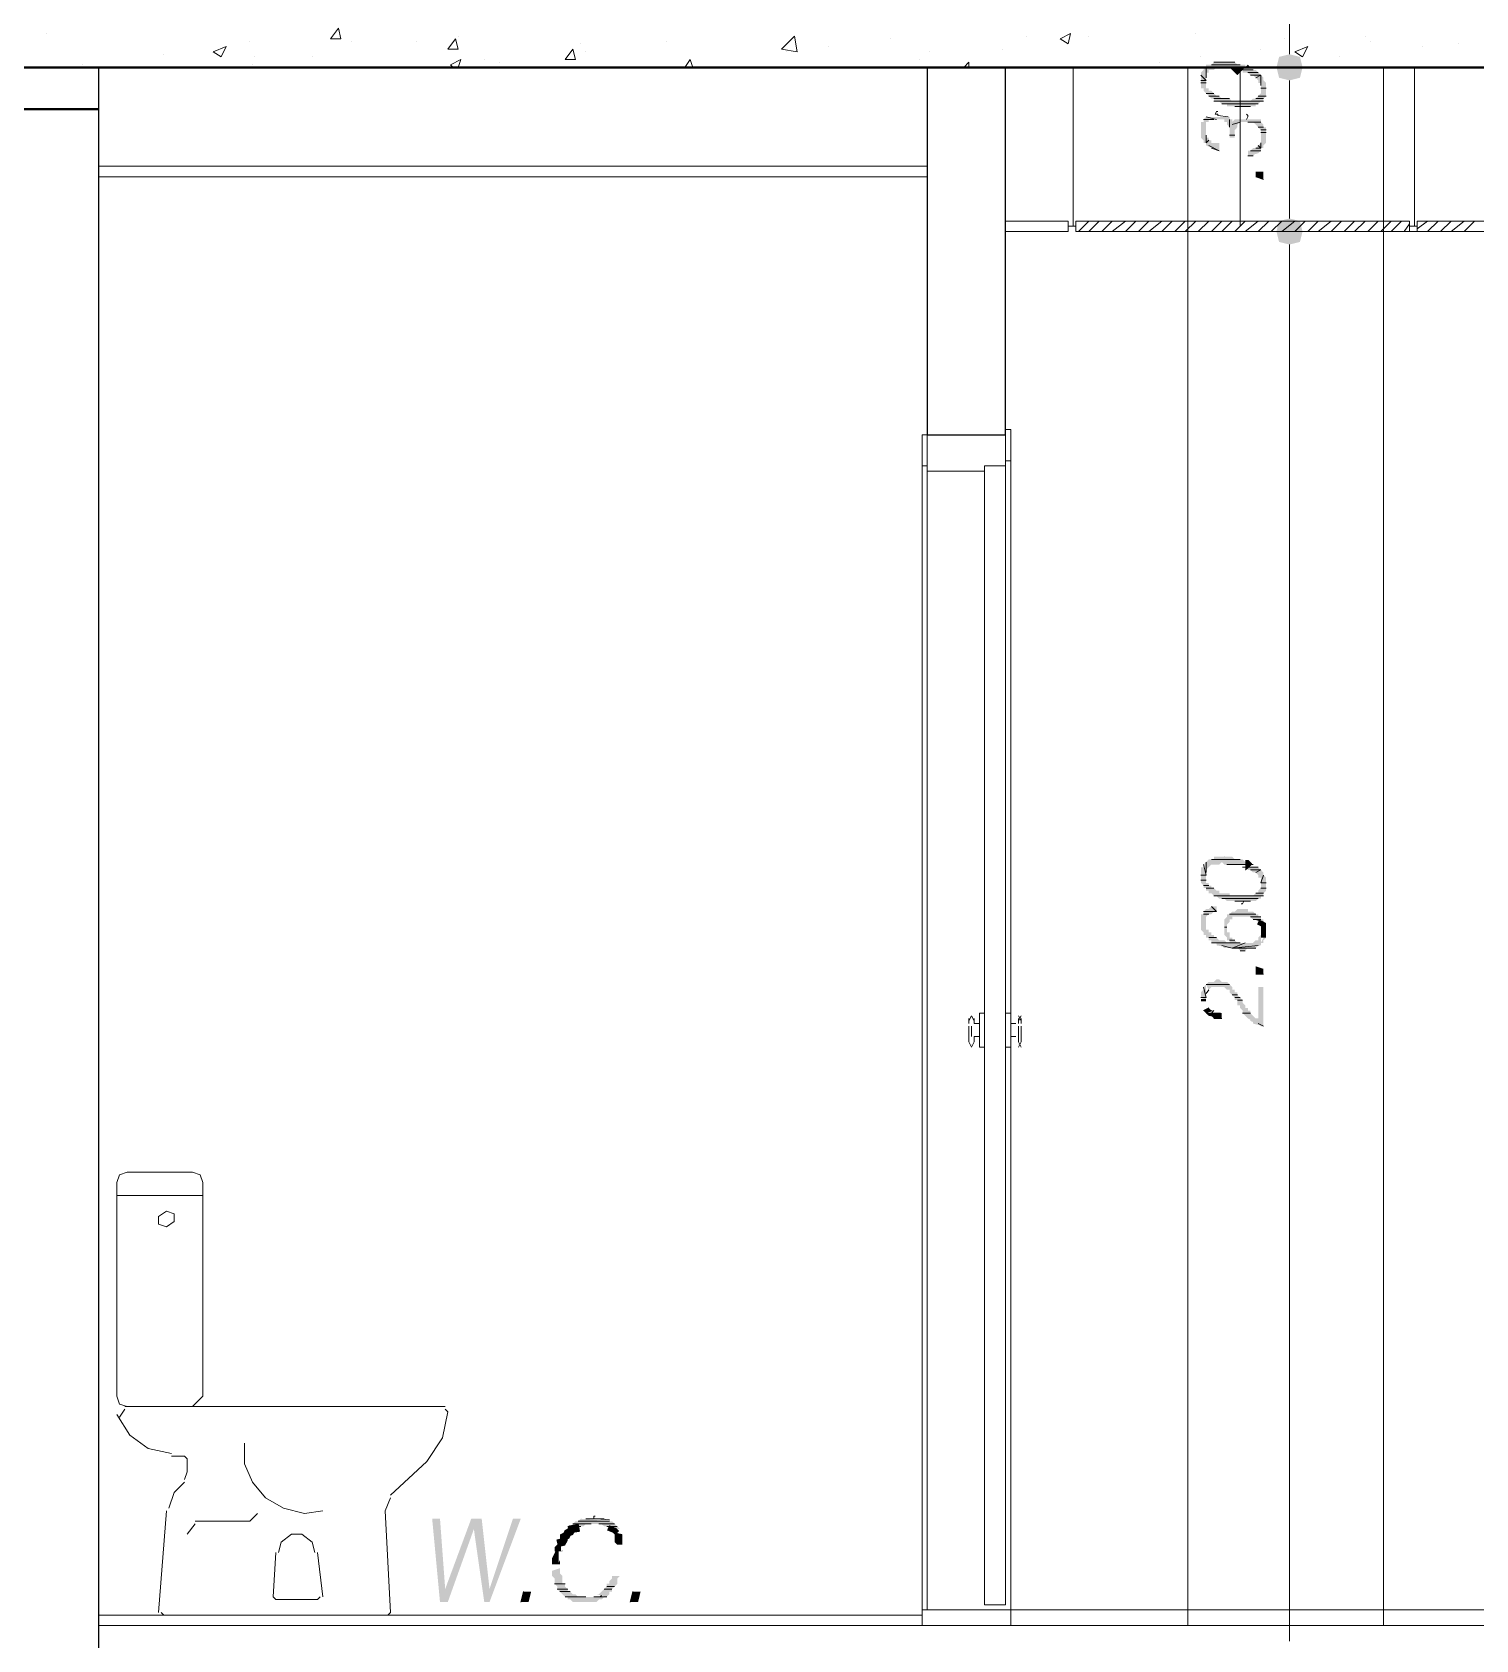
# Model space of a CAD drawing. Header units: millimetres. Extents: x 182 to 575, y -105 to 95.
# Drawn here: x 288.664 to 291.302, y 76.985 to 79.923 of the extents above; entities that cross this region are included whole.
import ezdxf

# ---------------------------------------------------------------- set-up
doc = ezdxf.new("R2010")
doc.units = ezdxf.units.MM
doc.header["$MEASUREMENT"] = 0
doc.layers.add('PDF_Geometry', color=7, linetype='Continuous')
doc.layers.add('PDF_Solid Fills', color=7, linetype='Continuous')

msp = doc.modelspace()

# ---------------------------------------------------------------- hatches: boundary and pattern name
at = {"layer": 'PDF_Solid Fills', "transparency": 33554559}
for points in [[(290.9183, 79.8301), (290.9135, 79.8348), (290.9135, 79.8396), (290.9088, 79.8443), (290.904, 79.8491), (290.8993, 79.8539), (290.8754, 79.8539), (290.8754, 79.8491), (290.885, 79.8491), (290.8897, 79.8443), (290.8945, 79.8443), (290.8993, 79.8396), (290.904, 79.8348), (290.904, 79.8301), (290.9088, 79.8301), (290.9088, 79.811), (290.904, 79.8062), (290.8993, 79.8015), (290.8945, 79.8015), (290.8897, 79.7967), (290.8564, 79.7967), (290.8516, 79.8015), (290.8373, 79.8015), (290.8326, 79.8062), (290.8278, 79.8062), (290.8231, 79.811), (290.8183, 79.8158), (290.8135, 79.8158), (290.8135, 79.8205), (290.8088, 79.8205), (290.8088, 79.8491), (290.8135, 79.8491), (290.8135, 79.8539), (290.8231, 79.8539), (290.8278, 79.8586), (290.8802, 79.8586), (290.8802, 79.8634), (290.8659, 79.8634), (290.8612, 79.8682), (290.8231, 79.8682), (290.8183, 79.8634), (290.8088, 79.8634), (290.8088, 79.8586), (290.804, 79.8586), (290.804, 79.8539), (290.7993, 79.8491), (290.7993, 79.8205), (290.804, 79.8205), (290.804, 79.8158), (290.8088, 79.811), (290.8135, 79.8062), (290.8183, 79.8015), (290.8231, 79.8015), (290.8231, 79.7967), (290.8326, 79.7967), (290.8373, 79.792), (290.8469, 79.792), (290.8469, 79.7872), (290.8993, 79.7872), (290.8993, 79.792), (290.904, 79.792), (290.9088, 79.7967), (290.9135, 79.7967), (290.9135, 79.8015), (290.9183, 79.8062)], [(290.9421, 79.8396), (290.9612, 79.8348), (290.9802, 79.8396), (290.985, 79.8586), (290.9802, 79.8777), (290.9612, 79.8824), (290.9421, 79.8777), (290.9373, 79.8586)], [(290.8183, 79.711), (290.8326, 79.7062), (290.8326, 79.7205), (290.8183, 79.7205), (290.8183, 79.7253), (290.8135, 79.7253), (290.8135, 79.7301), (290.8088, 79.7301), (290.8088, 79.7586), (290.8135, 79.7586), (290.8135, 79.7634), (290.8421, 79.7634), (290.8421, 79.7586), (290.8469, 79.7586), (290.8469, 79.7539), (290.8516, 79.7491), (290.8516, 79.7301), (290.8612, 79.7301), (290.8612, 79.7443), (290.8659, 79.7491), (290.8659, 79.7539), (290.8707, 79.7586), (290.8945, 79.7586), (290.8993, 79.7539), (290.904, 79.7491), (290.9088, 79.7443), (290.9088, 79.7205), (290.904, 79.7158), (290.8993, 79.711), (290.8945, 79.711), (290.8897, 79.7062), (290.885, 79.7062), (290.885, 79.6967), (290.8945, 79.6967), (290.8977, 79.6999), (290.904, 79.7015), (290.9088, 79.7062), (290.9088, 79.711), (290.9135, 79.711), (290.9135, 79.7158), (290.9183, 79.7205), (290.9183, 79.7491), (290.9135, 79.7491), (290.9135, 79.7539), (290.9088, 79.7586), (290.9088, 79.7634), (290.8612, 79.7634), (290.8564, 79.7586), (290.8564, 79.7634), (290.8516, 79.7634), (290.8516, 79.7681), (290.8088, 79.7681), (290.804, 79.7634), (290.804, 79.7586), (290.7993, 79.7586), (290.7993, 79.7301), (290.804, 79.7253), (290.804, 79.7205), (290.8088, 79.7205), (290.8088, 79.7158), (290.8167, 79.7126)], [(290.8993, 79.6586), (290.9135, 79.6539), (290.9135, 79.6681), (290.8993, 79.6681)], [(290.9421, 79.5396), (290.9612, 79.5348), (290.9802, 79.5396), (290.985, 79.5586), (290.9802, 79.5777), (290.9612, 79.5824), (290.9421, 79.5777), (290.9373, 79.5586)], [(290.9183, 78.3777), (290.9135, 78.3824), (290.9135, 78.3872), (290.9088, 78.392), (290.904, 78.3967), (290.885, 78.3967), (290.885, 78.392), (290.8897, 78.392), (290.8945, 78.3872), (290.8993, 78.3872), (290.904, 78.3824), (290.904, 78.3777), (290.9088, 78.3777), (290.9088, 78.3586), (290.904, 78.3539), (290.904, 78.3491), (290.8993, 78.3491), (290.8945, 78.3443), (290.8516, 78.3443), (290.8516, 78.3491), (290.8326, 78.3491), (290.8326, 78.3539), (290.8278, 78.3539), (290.8231, 78.3586), (290.8183, 78.3586), (290.8183, 78.3634), (290.8135, 78.3634), (290.8135, 78.3681), (290.8088, 78.3681), (290.8088, 78.392), (290.8183, 78.4015), (290.8326, 78.4015), (290.8373, 78.4062), (290.8421, 78.4015), (290.8897, 78.4015), (290.8897, 78.4062), (290.8802, 78.4062), (290.8754, 78.411), (290.8612, 78.411), (290.8564, 78.4158), (290.8231, 78.4158), (290.8231, 78.411), (290.8135, 78.411), (290.8088, 78.4062), (290.804, 78.4015), (290.804, 78.3967), (290.7993, 78.3967), (290.7993, 78.3681), (290.804, 78.3634), (290.804, 78.3586), (290.8088, 78.3586), (290.8088, 78.3539), (290.8135, 78.3539), (290.8135, 78.3491), (290.8183, 78.3491), (290.8231, 78.3443), (290.8278, 78.3443), (290.8326, 78.3396), (290.8421, 78.3396), (290.8469, 78.3348), (290.8993, 78.3348), (290.904, 78.3396), (290.9088, 78.3396), (290.9088, 78.3443), (290.9135, 78.3443), (290.9135, 78.3491), (290.9183, 78.3539)], [(290.8993, 78.2015), (290.9135, 78.2015), (290.9135, 78.211), (290.8993, 78.2158)], [(289.4088, 77.2062), (289.3945, 77.2062), (289.4088, 77.0539), (289.4231, 77.0539), (289.4707, 77.1872), (289.4897, 77.0539), (289.4993, 77.0539), (289.5564, 77.2062), (289.5421, 77.2062), (289.4993, 77.0777), (289.485, 77.2062), (289.4659, 77.2062), (289.4183, 77.0777)], [(289.7373, 77.1872), (289.7231, 77.2015), (289.7183, 77.2015), (289.6659, 77.2062), (289.6612, 77.2015), (289.6564, 77.2015), (289.6516, 77.1967), (289.6469, 77.192), (289.6421, 77.192), (289.6421, 77.1872), (289.6659, 77.192), (289.6707, 77.192), (289.6754, 77.1967), (289.6993, 77.1967), (289.7048, 77.1959), (289.7088, 77.192), (289.7135, 77.192)], [(289.7326, 77.1586), (289.7421, 77.1586), (289.7421, 77.1777), (289.7231, 77.1824), (289.7278, 77.1777), (289.7278, 77.1634)], [(289.7088, 77.0634), (289.6612, 77.0634), (289.6564, 77.0681), (289.6516, 77.0681), (289.6469, 77.0729), (289.6421, 77.0729), (289.6421, 77.0777), (289.6373, 77.0824), (289.6373, 77.0872), (289.6326, 77.0872), (289.6326, 77.1015), (289.6278, 77.1062), (289.6278, 77.1158), (289.6135, 77.111), (289.6135, 77.1015), (289.6183, 77.0967), (289.6183, 77.0872), (289.6231, 77.0824), (289.6231, 77.0777), (289.6373, 77.0634), (289.6421, 77.0634), (289.6421, 77.0586), (289.6469, 77.0586), (289.6516, 77.0539), (289.6945, 77.0539), (289.6993, 77.0586), (289.704, 77.0586)], [(289.704, 77.0729), (289.6993, 77.0681), (289.6945, 77.0681), (289.7135, 77.0634), (289.7183, 77.0681), (289.7183, 77.0729), (289.7231, 77.0729), (289.7231, 77.0777), (289.7278, 77.0824), (289.7326, 77.0872), (289.7326, 77.0967), (289.7373, 77.1015), (289.7231, 77.1015), (289.7231, 77.0967), (289.7183, 77.092), (289.7183, 77.0872), (289.7135, 77.0872), (289.7135, 77.0824), (289.7088, 77.0777)], [(289.5612, 77.0729), (289.5564, 77.0539), (289.5707, 77.0539), (289.5754, 77.0729)], [(289.7612, 77.0729), (289.7564, 77.0539), (289.7707, 77.0539), (289.7754, 77.0729)]]:
    msp.add_hatch(color=256, dxfattribs=at).paths.add_polyline_path(points)
h = msp.add_hatch(color=256, dxfattribs=at)
h.paths.add_polyline_path([(290.8088, 79.7491), (290.7993, 79.7491), (290.8088, 79.7491)], flags=0)
h.paths.add_polyline_path([(290.7993, 79.7491), (290.8088, 79.7491), (290.7993, 79.7491)], flags=0)
h.paths.add_polyline_path([(290.8088, 79.7443), (290.7993, 79.7443), (290.8088, 79.7443)], flags=0)
h.paths.add_polyline_path([(290.7993, 79.7396), (290.8088, 79.7205), (290.7993, 79.7396)], flags=0)
h = msp.add_hatch(color=256, dxfattribs=at)
h.paths.add_polyline_path([(290.885, 78.2491), (290.8993, 78.2491), (290.9035, 78.2534), (290.9088, 78.2539), (290.9088, 78.2586), (290.9088, 78.2729), (290.904, 78.2681), (290.904, 78.2634), (290.8993, 78.2634), (290.8945, 78.2586), (290.8659, 78.2586), (290.8612, 78.2634), (290.8564, 78.2634), (290.8564, 78.2681), (290.8516, 78.2681), (290.8516, 78.2777), (290.8469, 78.2777), (290.8469, 78.292), (290.8516, 78.2967), (290.8516, 78.3015), (290.8564, 78.3015), (290.8564, 78.3062), (290.8897, 78.3062), (290.8945, 78.3015), (290.8993, 78.3015), (290.904, 78.2967), (290.9135, 78.2967), (290.9135, 78.3015), (290.9088, 78.3015), (290.9088, 78.3062), (290.904, 78.3062), (290.904, 78.311), (290.8993, 78.311), (290.8945, 78.3158), (290.885, 78.3158), (290.885, 78.3205), (290.8659, 78.3205), (290.8612, 78.3158), (290.8564, 78.3158), (290.8516, 78.311), (290.8469, 78.311), (290.8469, 78.3062), (290.8421, 78.3015), (290.8421, 78.2729), (290.8469, 78.2681), (290.8469, 78.2634), (290.8516, 78.2634), (290.8516, 78.2586), (290.8469, 78.2586), (290.8421, 78.2634), (290.8326, 78.2634), (290.8278, 78.2681), (290.8231, 78.2681), (290.8231, 78.2729), (290.8183, 78.2729), (290.8183, 78.2777), (290.8135, 78.2777), (290.8135, 78.2824), (290.8088, 78.2824), (290.8088, 78.3062), (290.8135, 78.311), (290.8183, 78.311), (290.8231, 78.3158), (290.8278, 78.3158), (290.8278, 78.3253), (290.8183, 78.3253), (290.8135, 78.3205), (290.8088, 78.3205), (290.804, 78.3158), (290.804, 78.311), (290.7993, 78.311), (290.7993, 78.2824), (290.804, 78.2777), (290.804, 78.2729), (290.8088, 78.2729), (290.8088, 78.2681), (290.8135, 78.2681), (290.8135, 78.2634), (290.8183, 78.2634), (290.8183, 78.2586), (290.8231, 78.2586), (290.8278, 78.2573), (290.8278, 78.2539), (290.8392, 78.252), (290.8421, 78.2491), (290.8659, 78.2491), (290.8707, 78.2443), (290.8802, 78.2443)])
h.paths.add_polyline_path([(290.9088, 78.2586), (290.9135, 78.2586), (290.9135, 78.2634), (290.9183, 78.2681), (290.9183, 78.2777)])
h = msp.add_hatch(color=256, dxfattribs=at)
h.paths.add_polyline_path([(290.8088, 78.3062), (290.7993, 78.3062), (290.8088, 78.3062)], flags=0)
h.paths.add_polyline_path([(290.7993, 78.3015), (290.8088, 78.3015), (290.7993, 78.3015)], flags=0)
h.paths.add_polyline_path([(290.8088, 78.2967), (290.7993, 78.2967), (290.8088, 78.2967)], flags=0)
h.paths.add_polyline_path([(290.7993, 78.292), (290.8088, 78.2729), (290.7993, 78.292)], flags=0)
h = msp.add_hatch(color=256, dxfattribs=at)
h.paths.add_polyline_path([(290.8659, 78.1539), (290.8659, 78.1443), (290.8707, 78.1443), (290.8707, 78.1396), (290.8754, 78.1348), (290.8754, 78.1301), (290.8802, 78.1253), (290.885, 78.1205), (290.8897, 78.1181), (290.8897, 78.1158), (290.8945, 78.1139), (290.8945, 78.111), (290.9072, 78.1078), (290.9088, 78.1062), (290.9135, 78.1062), (290.9135, 78.1777), (290.904, 78.1777), (290.904, 78.1205), (290.8993, 78.1205), (290.8945, 78.1253), (290.8897, 78.1301), (290.8897, 78.1348), (290.885, 78.1348), (290.885, 78.1396), (290.8802, 78.1396), (290.8802, 78.1443), (290.8754, 78.1491), (290.8754, 78.1539), (290.8707, 78.1586), (290.8659, 78.1634), (290.8659, 78.1681), (290.8612, 78.1681), (290.8612, 78.1729), (290.8564, 78.1729), (290.8564, 78.1777), (290.8516, 78.1824), (290.8469, 78.1872), (290.8373, 78.1872), (290.8326, 78.192), (290.8278, 78.192), (290.8231, 78.1872), (290.8135, 78.1872), (290.8088, 78.1824), (290.8135, 78.1729), (290.8183, 78.1777), (290.8421, 78.1777), (290.8469, 78.1729), (290.8516, 78.1729), (290.8516, 78.1681), (290.8612, 78.1586), (290.8612, 78.1539)])
h.paths.add_polyline_path([(290.8088, 78.1539), (290.8088, 78.1824), (290.804, 78.1777), (290.804, 78.1729), (290.7993, 78.1681), (290.7993, 78.1586)])
h = msp.add_hatch(color=256, dxfattribs=at)
h.paths.add_polyline_path([(290.804, 78.1348), (290.8088, 78.1301), (290.8231, 78.1348), (290.8183, 78.1348), (290.8135, 78.1396)])
h.paths.add_polyline_path([(290.8195, 78.1241), (290.8231, 78.1205), (290.8373, 78.1205), (290.8373, 78.1301), (290.8088, 78.1301), (290.8135, 78.1253)])

# ---------------------------------------------------------------- linework, layer by layer
at = {"layer": 'PDF_Geometry', "lineweight": 13}
for points in [[(290.9612, 79.8824), (290.9612, 79.911), (290.9612, 80.1586), (290.9612, 80.1824)], [(280.704, 79.8586), (293.1516, 79.8586)], [(290.5659, 79.5681), (290.5659, 79.8586)], [(290.8088, 79.8396), (290.8088, 79.8586), (290.8088, 79.8396)], [(290.8088, 79.8586), (290.885, 79.8586), (290.8088, 79.8586)], [(290.8183, 79.8634), (290.8707, 79.8634), (290.8183, 79.8634)], [(290.8707, 79.8634), (290.8183, 79.8634), (290.8707, 79.8634)], [(290.8231, 79.8682), (290.8612, 79.8682), (290.8231, 79.8682)], [(290.8612, 79.8682), (290.8231, 79.8682), (290.8612, 79.8682)], [(290.8421, 79.8682), (290.8421, 79.8682), (290.8421, 79.8682)], [(290.8707, 79.8586), (290.8707, 79.5681), (290.8707, 79.7586)], [(291.1326, 79.8586), (291.1326, 77.011)], [(291.1897, 79.5681), (291.1897, 79.8586)], [(290.7993, 79.8348), (290.8088, 79.8348), (290.7993, 79.8348)], [(290.7993, 79.8301), (290.8088, 79.8301), (290.7993, 79.8301)], [(290.8945, 79.8539), (290.8612, 79.8539), (290.8945, 79.8539)], [(290.8802, 79.8539), (290.8826, 79.8539), (290.8873, 79.8539)], [(290.885, 79.8491), (290.904, 79.8491), (290.885, 79.8491)], [(290.8897, 79.8443), (290.9088, 79.8443), (290.8897, 79.8443)], [(290.9088, 79.8443), (290.8897, 79.8443), (290.9088, 79.8443)], [(290.8993, 79.8396), (290.9088, 79.8443), (290.8993, 79.8396)], [(290.9088, 79.8253), (290.9088, 79.8443), (290.9088, 79.8253)], [(290.9612, 79.5824), (290.9612, 79.611), (290.9612, 79.811), (290.9612, 79.8348)], [(290.8231, 79.811), (290.8088, 79.811), (290.8231, 79.811)], [(290.8088, 79.811), (290.8231, 79.811), (290.8088, 79.811)], [(290.8516, 79.8015), (290.8231, 79.8015), (290.8516, 79.8015)], [(290.9135, 79.8015), (290.8993, 79.8015), (290.9135, 79.8015)], [(290.8993, 79.8015), (290.9135, 79.8015), (290.8993, 79.8015)], [(290.8612, 79.7967), (290.8231, 79.7967), (290.8612, 79.7967)], [(290.8302, 79.7777), (290.8278, 79.7777), (290.8254, 79.7729), (290.8302, 79.7729), (290.8302, 79.7705), (290.8492, 79.7681)], [(290.8278, 79.7967), (290.9088, 79.7967), (290.8278, 79.7967)], [(290.9088, 79.7967), (290.8278, 79.7967), (290.9088, 79.7967)], [(290.8373, 79.792), (290.904, 79.792), (290.8373, 79.792)], [(290.904, 79.792), (290.8373, 79.792), (290.904, 79.792)], [(290.8897, 79.7872), (290.8612, 79.7872), (290.8897, 79.7872)], [(290.8612, 79.7872), (290.8897, 79.7872), (290.8612, 79.7872)], [(290.8707, 79.7872), (290.8802, 79.7872), (290.8707, 79.7872)], [(290.8826, 79.7729), (290.885, 79.7705), (290.885, 79.7681), (290.885, 79.7681), (290.885, 79.7681), (290.8826, 79.7634)], [(290.804, 79.7634), (290.8231, 79.7634), (290.804, 79.7634)], [(290.8231, 79.7634), (290.804, 79.7634), (290.8231, 79.7634)], [(290.8278, 79.7634), (290.8088, 79.7681), (290.8278, 79.7634)], [(290.8516, 79.7491), (290.8516, 79.7634), (290.8516, 79.7491)], [(290.904, 79.7491), (290.9135, 79.7491), (290.904, 79.7491)], [(290.9088, 79.7443), (290.9183, 79.7443), (290.9088, 79.7443)], [(290.8612, 79.7348), (290.8516, 79.7348), (290.8612, 79.7348)], [(290.904, 79.7158), (290.9088, 79.711), (290.904, 79.7158)], [(290.9183, 79.7396), (290.9088, 79.7396), (290.9183, 79.7396)], [(288.785, 79.6777), (290.2993, 79.6777)], [(288.785, 79.6586), (290.2993, 79.6586)], [(290.9135, 79.6539), (290.8993, 79.6586), (290.9135, 79.6539)], [(290.4421, 79.5586), (290.5564, 79.5586), (290.5564, 79.5777), (290.4421, 79.5777)], [(290.5754, 79.5586), (290.5945, 79.5777)], [(290.5945, 79.5586), (290.6135, 79.5777)], [(290.6183, 79.5586), (290.6373, 79.5777)], [(290.6373, 79.5586), (290.6612, 79.5777)], [(290.6612, 79.5586), (290.6802, 79.5777)], [(290.685, 79.5586), (290.704, 79.5777)], [(290.704, 79.5586), (290.7278, 79.5777)], [(290.7278, 79.5586), (290.7469, 79.5777)], [(290.7516, 79.5586), (290.7707, 79.5777)], [(290.7707, 79.5586), (290.7897, 79.5777)], [(290.7945, 79.5586), (290.8135, 79.5777)], [(290.8183, 79.5586), (290.8373, 79.5777)], [(290.8373, 79.5586), (290.8564, 79.5777)], [(290.8612, 79.5586), (290.8802, 79.5777)], [(290.8802, 79.5586), (290.904, 79.5777)], [(290.904, 79.5586), (290.9231, 79.5777)], [(290.9278, 79.5586), (290.9469, 79.5777)], [(290.9469, 79.5586), (290.9707, 79.5777)], [(290.9707, 79.5586), (290.9897, 79.5777)], [(290.9945, 79.5586), (291.0135, 79.5777)], [(291.0135, 79.5586), (291.0373, 79.5777)], [(291.0373, 79.5586), (291.0564, 79.5777)], [(291.0612, 79.5586), (291.0802, 79.5777)], [(291.0802, 79.5586), (291.0992, 79.5777)], [(291.104, 79.5586), (291.1231, 79.5777)], [(291.1278, 79.5586), (291.1469, 79.5777)], [(291.1469, 79.5586), (291.1659, 79.5777)], [(291.1707, 79.5586), (291.1802, 79.5729)], [(291.1802, 79.5586), (291.1802, 79.5777)], [(291.1802, 79.5681), (291.1945, 79.5681)], [(291.1945, 79.5586), (291.1945, 79.5777)], [(291.1945, 79.5634), (291.2135, 79.5777)], [(291.2135, 79.5586), (291.2326, 79.5777)], [(291.2373, 79.5586), (291.2564, 79.5777)], [(291.2564, 79.5586), (291.2802, 79.5777)], [(291.2802, 79.5586), (291.2993, 79.5777)], [(290.9612, 76.9824), (290.9612, 77.011), (290.9612, 79.511), (290.9612, 79.5348)], [(291.1326, 79.4443), (291.1326, 79.4443)], [(290.2993, 79.1301), (290.2897, 79.1301), (290.2897, 79.1872), (290.2993, 79.1872), (290.4421, 79.1872)], [(290.404, 79.1301), (290.404, 77.0491), (290.4421, 77.0491), (290.4421, 79.1396), (290.4516, 79.1396), (290.4516, 79.1967), (290.4421, 79.1967), (290.4421, 79.1301), (290.404, 79.1301), (290.404, 79.1205), (290.2993, 79.1205), (290.2993, 77.0396)], [(290.2993, 79.1872), (290.2993, 79.1205)], [(290.2897, 79.1301), (290.2897, 77.0396)], [(290.4516, 79.1396), (290.4516, 77.0396), (293.1659, 77.0396)], [(291.1326, 77.9443), (291.1326, 78.9443)], [(290.8088, 78.3872), (290.8088, 78.4062), (290.8088, 78.3872)], [(290.8183, 78.411), (290.8707, 78.411), (290.8183, 78.411)], [(290.8707, 78.411), (290.8183, 78.411), (290.8707, 78.411)], [(290.8612, 78.411), (290.8231, 78.411), (290.8612, 78.411)], [(290.8421, 78.4158), (290.8421, 78.4158), (290.8421, 78.4158)], [(290.854, 78.4015), (290.8707, 78.4015), (290.8469, 78.4015)], [(290.8945, 78.4015), (290.8612, 78.4015), (290.8945, 78.4015)], [(290.8897, 78.392), (290.9088, 78.392), (290.8897, 78.392)], [(290.9088, 78.392), (290.8897, 78.392), (290.9088, 78.392)], [(290.8993, 78.3872), (290.9088, 78.392), (290.8993, 78.3872)], [(290.7993, 78.3824), (290.8088, 78.3824), (290.7993, 78.3824)], [(290.7993, 78.3729), (290.8088, 78.3729), (290.7993, 78.3729)], [(290.804, 78.3634), (290.8135, 78.3634), (290.804, 78.3634)], [(290.8231, 78.3586), (290.8088, 78.3586), (290.8231, 78.3586)], [(290.8612, 78.3443), (290.8231, 78.3443), (290.8612, 78.3443)], [(290.8231, 78.3443), (290.8516, 78.3443), (290.8231, 78.3443)], [(290.8278, 78.3443), (290.9088, 78.3443), (290.8278, 78.3443)], [(290.8373, 78.3396), (290.904, 78.3396), (290.8373, 78.3396)], [(290.904, 78.3396), (290.8373, 78.3396), (290.904, 78.3396)], [(290.8897, 78.3348), (290.8612, 78.3348), (290.8897, 78.3348)], [(290.8612, 78.3348), (290.8897, 78.3348), (290.8612, 78.3348)], [(290.8731, 78.3301), (290.8754, 78.3301), (290.8778, 78.3348), (290.8635, 78.3348)], [(290.9135, 78.3491), (290.8993, 78.3491), (290.9135, 78.3491)], [(290.8993, 78.3491), (290.9135, 78.3491), (290.8993, 78.3491)], [(290.9088, 78.3586), (290.9183, 78.3586), (290.9088, 78.3586)], [(290.804, 78.3158), (290.8278, 78.3158), (290.804, 78.3158)], [(290.8135, 78.311), (290.804, 78.311), (290.8135, 78.311)], [(290.8993, 78.311), (290.8516, 78.311), (290.8993, 78.311)], [(290.8897, 78.3062), (290.9088, 78.3062), (290.8897, 78.3062)], [(290.8945, 78.3015), (290.9088, 78.3015), (290.8945, 78.3015)], [(290.8993, 78.3015), (290.9135, 78.2967), (290.8993, 78.3015)], [(290.8421, 78.2872), (290.8469, 78.2872), (290.8421, 78.2872)], [(290.8278, 78.2681), (290.8135, 78.2681), (290.8278, 78.2681)], [(290.8469, 78.2586), (290.8183, 78.2586), (290.8469, 78.2586)], [(290.8231, 78.2586), (290.8516, 78.2586), (290.8231, 78.2586)], [(290.8516, 78.2586), (290.8231, 78.2586), (290.8516, 78.2586)], [(290.8564, 78.2491), (290.8897, 78.2491), (290.8564, 78.2491)], [(290.8897, 78.2491), (290.8564, 78.2491), (290.8897, 78.2491)], [(290.8707, 78.2443), (290.8802, 78.2443), (290.8707, 78.2443)], [(290.8778, 78.2491), (290.8731, 78.2491), (290.8731, 78.2491)], [(290.9135, 78.2015), (290.8993, 78.2015), (290.9135, 78.2015)], [(290.7993, 78.1586), (290.8088, 78.1586), (290.7993, 78.1586)], [(290.8516, 78.1824), (290.8088, 78.1824), (290.8516, 78.1824)], [(290.8088, 78.1824), (290.8516, 78.1824), (290.8088, 78.1824)], [(290.8135, 78.1729), (290.8135, 78.1729), (290.8088, 78.1658)], [(290.8564, 78.1634), (290.8659, 78.1634), (290.8564, 78.1634)], [(290.8707, 78.1586), (290.8612, 78.1586), (290.8707, 78.1586)], [(290.8754, 78.1539), (290.8659, 78.1539), (290.8754, 78.1539)], [(290.385, 78.1158), (290.3802, 78.1253), (290.3754, 78.1158)], [(290.3802, 78.1253), (290.3802, 78.1253)], [(290.404, 78.1301), (290.3945, 78.1301), (290.3945, 78.0681), (290.404, 78.0681)], [(290.4421, 78.1301), (290.4516, 78.1301), (290.4516, 78.0681), (290.4421, 78.0681)], [(290.4707, 78.1158), (290.4659, 78.1253)], [(290.4659, 78.1253), (290.4659, 78.1253)], [(290.4707, 78.1253), (290.4659, 78.1158)], [(290.8135, 78.1396), (290.804, 78.1348), (290.8135, 78.1396)], [(290.8183, 78.1348), (290.804, 78.1348), (290.8183, 78.1348)], [(290.804, 78.1348), (290.8183, 78.1348), (290.804, 78.1348)], [(290.8088, 78.1301), (290.8326, 78.1301), (290.8088, 78.1301)], [(290.8088, 78.1301), (290.8278, 78.1301), (290.8088, 78.1301)], [(290.835, 78.1301), (290.8183, 78.1301), (290.8231, 78.1348)], [(290.8897, 78.1301), (290.8754, 78.1301), (290.8897, 78.1301)], [(290.3754, 78.1205), (290.3754, 78.111)], [(290.3945, 78.0872), (290.385, 78.0872), (290.385, 78.0777), (290.3802, 78.0681), (290.3754, 78.0777), (290.3754, 78.0872), (290.3754, 78.0967), (290.3754, 78.1062)], [(290.3802, 78.0872), (290.3802, 78.0967), (290.3802, 78.1062)], [(290.3945, 78.111), (290.385, 78.111), (290.385, 78.1205)], [(290.4516, 78.111), (290.4612, 78.111)], [(290.4659, 78.1205), (290.4659, 78.111)], [(290.4659, 78.1062), (290.4659, 78.0967), (290.4659, 78.0872), (290.4659, 78.0777), (290.4707, 78.0681)], [(290.4659, 78.0681), (290.4707, 78.0777), (290.4707, 78.0872), (290.4707, 78.0967), (290.4707, 78.1062)], [(290.4707, 78.111), (290.4707, 78.1205)], [(290.3802, 78.0729), (290.3802, 78.0729)], [(290.4516, 78.0872), (290.4612, 78.0872)], [(290.4659, 78.0729), (290.4659, 78.0729)], [(291.1326, 77.4443), (291.1326, 77.4443)], [(289.0516, 77.3443), (289.0516, 77.3062), (289.0659, 77.2729), (289.0897, 77.2443), (289.1231, 77.2253), (289.1612, 77.2158), (289.1945, 77.2205)], [(288.9612, 77.2015), (289.0612, 77.2015), (289.0754, 77.2158)], [(288.9612, 77.1967), (288.9469, 77.1777)], [(289.1802, 77.1443), (289.1754, 77.1634), (289.1564, 77.1777), (289.1373, 77.1777), (289.1183, 77.1634), (289.1135, 77.1443)], [(289.1088, 77.1443), (289.104, 77.0634), (289.1088, 77.0586), (289.185, 77.0586), (289.1897, 77.0634)], [(289.1945, 77.0634), (289.185, 77.1443)], [(288.785, 77.0301), (290.2897, 77.0301)], [(288.785, 77.011), (290.2897, 77.011)], [(290.4516, 77.011), (293.1659, 77.011)]]:
    msp.add_lwpolyline(points, dxfattribs=at)
at = {"layer": 'PDF_Geometry', "lineweight": 0}
for points in [[(288.6897, 79.9205), (288.6897, 79.9205)], [(290.7897, 79.9205), (290.7897, 79.9205)], [(289.0612, 79.9062), (289.0612, 79.9062)], [(289.2469, 79.9062), (289.2469, 79.9062)], [(289.3659, 79.9062), (289.3659, 79.9062)], [(289.4421, 79.9158), (289.4421, 79.9158)], [(289.6659, 79.9015), (289.6659, 79.9015)], [(289.6754, 79.8872), (289.6754, 79.8872)], [(289.8231, 79.9062), (289.8231, 79.9062)], [(290.0421, 79.8872), (290.0421, 79.8872)], [(290.1183, 79.8967), (290.1183, 79.8967)], [(290.2326, 79.911), (290.2326, 79.911)], [(290.304, 79.8872), (290.304, 79.8872)], [(290.4373, 79.892), (290.4373, 79.892)], [(290.4802, 79.9158), (290.4802, 79.9158)], [(290.5945, 79.9158), (290.5945, 79.9158)], [(290.9088, 79.892), (290.9088, 79.892)], [(290.9516, 79.911), (290.9516, 79.911)], [(291.0992, 79.9158), (291.0992, 79.9158)], [(291.1088, 79.9062), (291.1088, 79.9062)], [(291.204, 79.8967), (291.204, 79.8967)], [(291.2707, 79.9015), (291.2707, 79.9015)], [(288.7564, 79.8634), (288.7564, 79.8634)], [(288.904, 79.8824), (288.904, 79.8824)], [(289.0659, 79.8634), (289.0659, 79.8634)], [(289.0707, 79.8777), (289.0707, 79.8777)], [(289.1754, 79.8777), (289.1754, 79.8777)], [(289.4326, 79.8586), (289.4278, 79.8634), (289.4469, 79.8729), (289.4421, 79.8586)], [(289.4897, 79.8729), (289.4897, 79.8729)], [(289.5183, 79.8682), (289.5183, 79.8682)], [(289.8564, 79.8586), (289.8659, 79.8729), (289.8707, 79.8586)], [(289.8564, 79.8586), (289.8564, 79.8586)], [(290.285, 79.8729), (290.285, 79.8729)], [(290.3659, 79.8586), (290.3754, 79.8682), (290.3754, 79.8586)], [(290.7231, 79.8682), (290.7231, 79.8682)], [(290.7993, 79.8777), (290.7993, 79.8777)], [(291.0516, 79.8777), (291.0516, 79.8777)]]:
    msp.add_lwpolyline(points, dxfattribs=at)
for points in [[(289.2231, 79.9301), (289.2278, 79.911), (289.2088, 79.911)], [(290.5612, 79.9205), (290.5564, 79.9015), (290.5421, 79.911)], [(289.0183, 79.8967), (289.0088, 79.8777), (288.9945, 79.8872)], [(289.4373, 79.911), (289.4421, 79.892), (289.4231, 79.892)], [(289.6516, 79.892), (289.6564, 79.8729), (289.6373, 79.8729)], [(290.0612, 79.8872), (290.0326, 79.892), (290.0564, 79.9158)], [(290.9945, 79.8967), (290.985, 79.8777), (290.9707, 79.8872)]]:
    msp.add_lwpolyline(points, close=True, dxfattribs=at)
at = {"layer": 'PDF_Geometry', "lineweight": 40}
for points in [[(281.4802, 79.8586), (292.2278, 79.8586)], [(288.785, 79.7824), (288.6469, 79.7824)]]:
    msp.add_lwpolyline(points, dxfattribs=at)
at = {"layer": 'PDF_Geometry', "lineweight": 25}
for points in [[(288.6469, 79.8586), (288.785, 79.8586), (288.785, 76.9586), (288.6469, 76.9586)], [(290.4421, 79.8586), (290.2993, 79.8586), (290.2993, 79.1872), (290.4421, 79.1872)]]:
    msp.add_lwpolyline(points, close=True, dxfattribs=at)
at = {"layer": 'PDF_Geometry', "lineweight": 20}
for points in [[(290.7754, 77.011), (290.7754, 79.8586)], [(288.9754, 77.4301), (288.9754, 77.8205), (288.9707, 77.8348), (288.9564, 77.8396), (288.8373, 77.8396), (288.8231, 77.8348), (288.8183, 77.8205), (288.8183, 77.4301), (288.8231, 77.4158), (288.8373, 77.411), (288.9564, 77.411)], [(289.6516, 77.1967), (289.685, 77.1967), (289.6516, 77.1967)], [(290.4516, 77.0396), (290.4516, 77.011), (290.2897, 77.011), (290.2897, 77.0396)]]:
    msp.add_lwpolyline(points, close=True, dxfattribs=at)
at = {"layer": 'PDF_Geometry', "lineweight": 13}
for points in [[(290.8754, 79.8539, 0.0269, 0.0269, 0), (290.8707, 79.8586, 0, 0, 0), (290.8469, 79.8586, 0, 0, 0)], [(290.804, 78.1562, 0.00952, 0.00952, 0), (290.804, 78.1515, 0, 0, 0), (290.804, 78.1467, 0, 0, 0), (290.8064, 78.142, 0, 0, 0), (290.804, 78.1372, 0, 0, 0)]]:
    msp.add_lwpolyline(points, format="xyseb", dxfattribs=at)
for points in [[(290.8707, 79.8586), (291.2897, 79.8586)], [(290.7993, 79.8443), (290.8088, 79.8348), (290.7993, 79.8443)], [(290.8135, 79.8062), (290.8326, 79.8062), (290.8135, 79.8062)], [(290.8993, 79.8015), (290.9135, 79.8015), (290.8993, 79.8015)], [(290.904, 79.8062), (290.9183, 79.8062), (290.904, 79.8062)], [(290.9088, 79.8205), (290.9183, 79.8205), (290.9088, 79.8205)], [(290.9183, 79.8205), (290.9088, 79.8205), (290.9183, 79.8205)], [(290.8897, 79.7967), (290.9135, 79.7967), (290.8897, 79.7967)], [(290.8707, 79.7586), (290.8564, 79.7539), (290.8707, 79.7586)], [(290.9088, 79.7586), (290.885, 79.7586), (290.9088, 79.7586)], [(290.8088, 79.7348), (290.8088, 79.7205), (290.8088, 79.7348)], [(290.8135, 79.7253), (290.8088, 79.7205), (290.8135, 79.7253)], [(290.8135, 79.7158), (290.8326, 79.7062), (290.8135, 79.7158)], [(290.8183, 79.711), (290.8326, 79.7062), (290.8183, 79.711)], [(290.8993, 79.711), (290.9088, 79.711), (290.8993, 79.711)], [(290.9088, 79.7205), (290.9088, 79.711), (290.9088, 79.7205)], [(290.8945, 79.6967), (290.885, 79.6967), (290.8945, 79.6967)], [(290.8897, 79.7062), (290.9088, 79.7062), (290.8897, 79.7062)], [(290.5564, 79.5777), (290.5564, 79.5586)], [(290.5707, 79.5681), (290.5564, 79.5681)], [(290.5707, 79.5777), (290.5707, 79.5586)], [(290.5707, 79.5777), (291.1802, 79.5777), (291.1802, 79.5586), (290.5707, 79.5586)], [(291.8088, 79.5777), (291.1945, 79.5777), (291.1945, 79.5586), (291.8088, 79.5586)], [(290.8707, 79.5586), (291.2707, 79.5586)], [(290.804, 78.4015), (290.8088, 78.3824), (290.804, 78.4015)], [(290.8754, 78.3967), (290.904, 78.3967), (290.8754, 78.3967)], [(290.9135, 78.3824), (290.9088, 78.3681), (290.9135, 78.3824)], [(290.9088, 78.3681), (290.9183, 78.3681), (290.9088, 78.3681)], [(290.9183, 78.3681), (290.9088, 78.3681), (290.9183, 78.3681)], [(290.8897, 78.3443), (290.9135, 78.3443), (290.8897, 78.3443)], [(290.8993, 78.3491), (290.9135, 78.3491), (290.8993, 78.3491)], [(290.8183, 78.3253), (290.8278, 78.3158), (290.8183, 78.3253)], [(290.8373, 78.2539), (290.8564, 78.2491), (290.8373, 78.2539)], [(290.8612, 78.2634), (290.8516, 78.2634), (290.8612, 78.2634)], [(290.8707, 78.2586), (290.8516, 78.2586), (290.8707, 78.2586)], [(290.8802, 78.2586), (290.8564, 78.2491), (290.8802, 78.2586)], [(290.904, 78.2539), (290.8564, 78.2491), (290.904, 78.2539)], [(290.8993, 78.2491), (290.8564, 78.2491), (290.8993, 78.2491)], [(290.804, 78.1777), (290.8088, 78.1586), (290.804, 78.1777)], [(290.8183, 78.1253), (290.8373, 78.1205), (290.8183, 78.1253)], [(290.8231, 78.1205), (290.8373, 78.1205), (290.8231, 78.1205)], [(290.904, 78.111), (290.9135, 78.1062), (290.904, 78.111)], [(288.9088, 77.7682), (288.8945, 77.7586), (288.8945, 77.7443), (288.9088, 77.7396), (288.9231, 77.7491), (288.9231, 77.7634)]]:
    msp.add_lwpolyline(points, close=True, dxfattribs=at)
for points, const_width in [([(290.8802, 78.4015), (290.8826, 78.4015), (290.8873, 78.3967)], 0.0168), ([(290.9135, 78.2681), (290.9135, 78.2824), (290.9135, 78.2872), (290.9135, 78.292), (290.9088, 78.2943), (290.904, 78.2967)], 0.00952)]:
    msp.add_lwpolyline(points, dxfattribs=dict(at, const_width=const_width))
at = {"layer": 'PDF_Geometry', "lineweight": 20}
for points in [[(288.8183, 77.7967), (288.9754, 77.7967)], [(288.8183, 77.3967), (288.8421, 77.3586), (288.8754, 77.3348), (288.9183, 77.3253)], [(288.8326, 77.4062), (288.8231, 77.392)], [(288.8326, 77.411), (289.4183, 77.411)], [(289.4183, 77.4062), (289.4231, 77.4015), (289.4135, 77.3539), (289.385, 77.311), (289.3183, 77.2491)], [(288.9421, 77.2777), (288.9469, 77.292), (288.9469, 77.3158), (288.9421, 77.3205), (288.9183, 77.3205)], [(288.9421, 77.2729), (288.9231, 77.2539), (288.9135, 77.2253)], [(288.8992, 77.0348), (288.904, 77.0301), (289.3135, 77.0301), (289.3183, 77.0348), (289.3088, 77.2205), (289.3183, 77.2443)], [(288.8945, 77.0348), (288.9088, 77.2205)], [(289.6659, 77.192), (289.6421, 77.192), (289.6659, 77.192)], [(289.6612, 77.2015), (289.7183, 77.2015), (289.6612, 77.2015)], [(289.6754, 77.2062), (289.7088, 77.2062), (289.6754, 77.2062)], [(289.6921, 77.211), (289.6897, 77.211), (289.6897, 77.211), (289.6897, 77.2062), (289.6945, 77.2062), (289.6945, 77.2062), (289.7183, 77.2039)], [(289.6993, 77.1967), (289.7278, 77.1967), (289.6993, 77.1967)], [(289.7326, 77.192), (289.7135, 77.192), (289.7326, 77.192)], [(289.7135, 77.192), (289.7326, 77.192), (289.7135, 77.192)], [(289.5564, 77.0539), (289.5612, 77.0729), (289.5564, 77.0539)], [(289.6183, 77.0872), (289.6373, 77.0872), (289.6183, 77.0872)], [(289.6421, 77.0777), (289.6231, 77.0777), (289.6421, 77.0777)], [(289.6278, 77.0729), (289.6469, 77.0729), (289.6278, 77.0729)], [(289.7088, 77.0777), (289.7231, 77.0777), (289.7088, 77.0777)], [(289.7278, 77.0824), (289.7135, 77.0824), (289.7278, 77.0824)], [(289.7564, 77.0539), (289.7612, 77.0729), (289.7564, 77.0539)], [(289.6754, 77.0634), (289.6373, 77.0634), (289.6754, 77.0634)], [(289.7135, 77.0634), (289.6897, 77.0634), (289.7135, 77.0634)], [(289.704, 77.0658), (289.7016, 77.0634), (289.6969, 77.0634)]]:
    msp.add_lwpolyline(points, dxfattribs=at)
for points, const_width in [([(289.6635, 77.1896), (289.6492, 77.1872), (289.6469, 77.1824), (289.6421, 77.1801), (289.6397, 77.1753), (289.635, 77.1729), (289.635, 77.1681), (289.6326, 77.1634), (289.6231, 77.161)], 0.0143), ([(289.7159, 77.1896), (289.7278, 77.1848), (289.7326, 77.1801)], 0.0101)]:
    msp.add_lwpolyline(points, dxfattribs=dict(at, const_width=const_width))
msp.add_lwpolyline([(289.6302, 77.161, 0, 0, 0), (289.6302, 77.1562, 0.0135, 0.0135, 0), (289.6254, 77.1515, 0.0143, 0.0143, 0), (289.6254, 77.1467, 0, 0, 0), (289.6254, 77.142, 0.0143, 0.0143, 0), (289.6231, 77.1372, 0.0143, 0.0143, 0), (289.6207, 77.1324, 0.0143, 0.0143, 0), (289.6207, 77.1277, 0.0143, 0.0143, 0), (289.6207, 77.1229, 0, 0, 0), (289.6207, 77.1181, 0, 0, 0), (289.6207, 77.1134, 0, 0, 0)], format="xyseb", dxfattribs=at)

doc.saveas('drawing.dxf')
